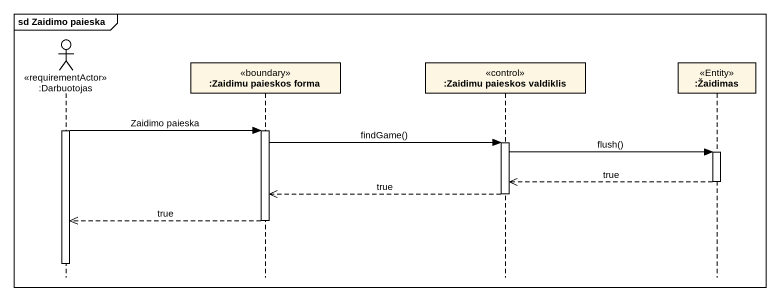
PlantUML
@startuml
mainframe sd Zaidimo paieska
hide footbox
actor ":Darbuotojas" as Darbuotojas <<requirementActor>>
participant ":Zaidimu paieskos forma" as Zaidimu_paieskos_forma <<boundary>>
participant ":Zaidimu paieskos valdiklis" as Zaidimu_paieskos_valdiklis <<control>>
participant ":Žaidimas" as Žaidimas <<Entity>>

activate Darbuotojas
Darbuotojas -> Zaidimu_paieskos_forma : Zaidimo paieska
activate Zaidimu_paieskos_forma
Zaidimu_paieskos_forma -> Zaidimu_paieskos_valdiklis : findGame()
activate Zaidimu_paieskos_valdiklis
Zaidimu_paieskos_valdiklis -> Žaidimas : flush()
activate Žaidimas
Žaidimas -->> Zaidimu_paieskos_valdiklis : true
deactivate Žaidimas
Zaidimu_paieskos_valdiklis -->> Zaidimu_paieskos_forma : true
deactivate Zaidimu_paieskos_valdiklis
Zaidimu_paieskos_forma -->> Darbuotojas : true
deactivate Zaidimu_paieskos_forma
deactivate Darbuotojas
@enduml
